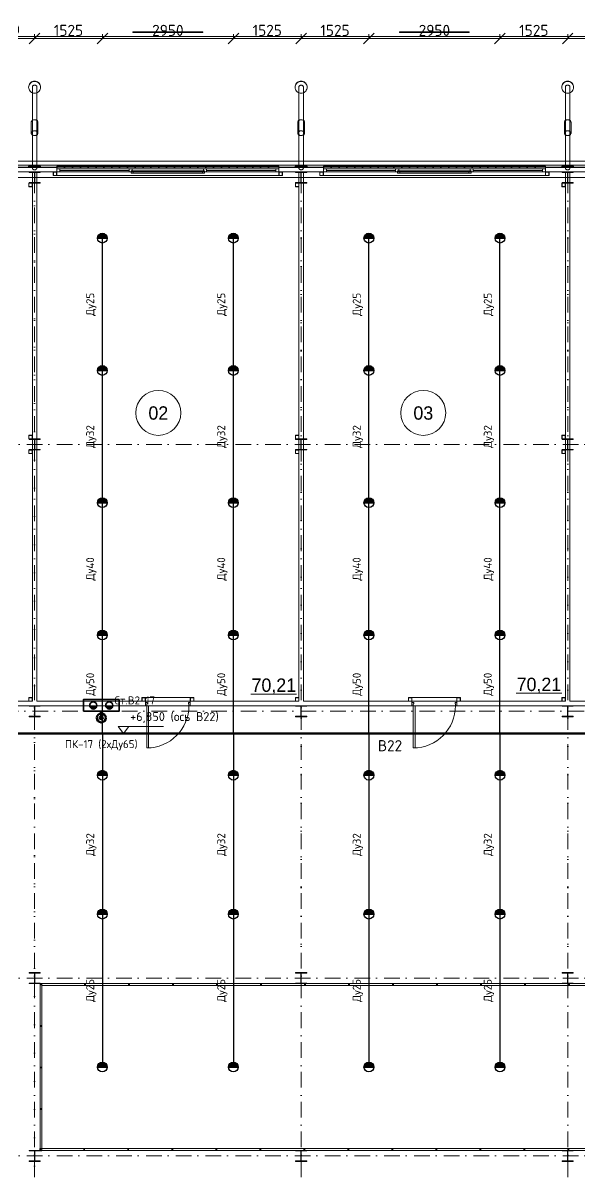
# Model space of a CAD drawing. Header units: millimetres. Extents: x 0 to 2118900, y -20000 to 84100.
# Drawn here: x 817739 to 830277, y 41550 to 67474 of the extents above; entities that cross this region are included whole.
import ezdxf
from ezdxf.enums import TextEntityAlignment as Align

# ---------------------------------------------------------------- set-up
doc = ezdxf.new("R2010")
doc.units = ezdxf.units.MM
for name, pattern in [('Dot & Dashed', [670.277762, 352.777767, -176.388884, 0, -141.111112]), ('Крупный пунктир', [634.99999, 0, -634.99999]), ('Пунктирная', [176.388884, 0, -176.388884])]:
    doc.linetypes.add(name, pattern=pattern)
for name, color, linetype, lineweight in [('АР_подоснова', 8, 'Continuous', 13), ('ПТ_В2', 3, 'Continuous', 50), ('ПТ_В22', 6, 'Continuous', 50), ('ПТ_В22_расп', 6, 'Continuous', 30), ('ПТ_оросители', 7, 'Continuous', 25), ('ПТ_ПК', 30, 'Continuous', 35), ('ПТ_размеры', 7, 'Continuous', 13), ('ПТ_текст', 7, 'Continuous', 18)]:
    doc.layers.add(name, color=color, linetype=linetype, lineweight=lineweight)
doc.styles.add('АР_текст_1', font='arial.ttf')
doc.styles.add('ПТ', font='isocpeur.ttf')
doc.dimstyles.new('ПТ100', dxfattribs={"dimscale": 100, "dimtxt": 2.5, "dimasz": 1.2, "dimexe": 1, "dimexo": 0, "dimgap": 0.6, "dimtad": 1, "dimdec": 0, "dimtxsty": 'ПТ', "dimtsz": 1.2, "dimcen": 2.5, "dimclrd": 7, "dimclre": 7, "dimclrt": 7, "dimazin": 3, "dimtfac": 1, "dimtmove": 0, "dimatfit": 3, "dimlwd": 13, "dimlwe": 13, "dimarcsym": 0})

# ---------------------------------------------------------------- blocks, each defined once
blk = doc.blocks.new('Перекрытие_1101', base_point=(98125, 40125))
at = {"color": 0, "linetype": 'Continuous', "lineweight": -2, "flags": 128}
for points in [[(98125, 40125), (51875, 40125), (51875, 29425), (46123, 29425), (46123, 40125), (-125, 40125), (-125, -125), (46125, -125), (46125, 10575), (51875, 10575), (51875, -125), (98125, -125)], [(10125, 21875), (10125, 18125), (39875, 18125), (39875, 21875)]]:
    blk.add_lwpolyline(points, close=True, dxfattribs=at)
blk = doc.blocks.new('Стена_2410', base_point=(22000, 28125))
at = {"color": 0, "linetype": 'Continuous', "lineweight": -2}
for p, q in [((21950, 28125), (21950, 28115)), ((21950, 28115), (22045, 28115))]:
    blk.add_line(p, q, dxfattribs=at)
at = {"color": 0, "linetype": 'Continuous', "lineweight": -2, "flags": 128}
for points in [[(22050, 33875), (21950, 33875)], [(21950, 33875), (21950, 28225)], [(22050, 28225), (22050, 33875)], [(21950, 28125), (22050, 28125)]]:
    blk.add_lwpolyline(points, dxfattribs=at)
blk = doc.blocks.new('Стена_2510', base_point=(16000, 28125))
at = {"color": 0, "linetype": 'Continuous', "lineweight": -2}
for p, q in [((15950, 28125), (15950, 28115)), ((15950, 28115), (16045, 28115))]:
    blk.add_line(p, q, dxfattribs=at)
at = {"color": 0, "linetype": 'Continuous', "lineweight": -2, "flags": 128}
for points in [[(16050, 33875), (15950, 33875)], [(15950, 33875), (15950, 28225)], [(16050, 28225), (16050, 33875)], [(15950, 28125), (16050, 28125)]]:
    blk.add_lwpolyline(points, dxfattribs=at)
blk = doc.blocks.new('Стена_2610', base_point=(10000, 28125))
at = {"color": 0, "linetype": 'Continuous', "lineweight": -2}
for p, q in [((9950, 28125), (9950, 28115)), ((9950, 28115), (10045, 28115))]:
    blk.add_line(p, q, dxfattribs=at)
at = {"color": 0, "linetype": 'Continuous', "lineweight": -2, "flags": 128}
for points in [[(10050, 33875), (9950, 33875)], [(9950, 33875), (9950, 28225)], [(10050, 28225), (10050, 33875)], [(9950, 28125), (10050, 28125)]]:
    blk.add_lwpolyline(points, dxfattribs=at)
blk = doc.blocks.new('Стена_490', base_point=(22000, 34125))
at = {"color": 0, "linetype": 'Continuous', "lineweight": -2, "flags": 128}
for points in [[(22050, 39875), (21950, 39875)], [(21950, 39875), (21950, 34125)], [(22050, 34125), (22050, 39875)], [(21950, 34125), (22050, 34125)]]:
    blk.add_lwpolyline(points, dxfattribs=at)
blk = doc.blocks.new('Стена_530', base_point=(10000, 34125))
at = {"color": 0, "linetype": 'Continuous', "lineweight": -2, "flags": 128}
for points in [[(10050, 39875), (9950, 39875)], [(9950, 39875), (9950, 34125)], [(10050, 34125), (10050, 39875)], [(9950, 34125), (10050, 34125)]]:
    blk.add_lwpolyline(points, dxfattribs=at)
blk = doc.blocks.new('Стена_540', base_point=(16000, 34125))
at = {"color": 0, "linetype": 'Continuous', "lineweight": -2, "flags": 128}
for points in [[(16050, 39875), (15950, 39875)], [(15950, 39875), (15950, 34125)], [(16050, 34125), (16050, 39875)], [(15950, 34125), (16050, 34125)]]:
    blk.add_lwpolyline(points, dxfattribs=at)
blk = doc.blocks.new('Лист Профилированный 27')
at = {"color": 0, "linetype": 'Continuous', "lineweight": -2, "flags": 128}
blk.add_lwpolyline([(0, 200), (0, 0), (90395, 0), (90395, 200), (90395, 2610), (90395, 2809), (0, 2809), (0, 2610)], close=True, dxfattribs=at)
blk = doc.blocks.new('Конструктор Кровли 27')
at = {"color": 0, "linetype": 'Continuous', "lineweight": -2, "flags": 128}
for points in [[(0, 46123), (0, 0), (40000, 0), (40000, 46125), (29425, 46125), (29425, 51875), (40000, 51875), (40000, 98000), (0, 98000), (0, 51875), (10575, 51875), (10575, 46123)], [(18125, 39875), (21875, 39875), (21875, 10125), (18125, 10125)]]:
    blk.add_lwpolyline(points, close=True, dxfattribs=at)
blk = doc.blocks.new('Колонна SHS ГК 271')
at = {"color": 0, "linetype": 'Continuous', "lineweight": -2}
for p, q in [((40, 40), (-40, 40)), ((-40, 40), (-40, -40)), ((-36.4, -36.4), (-36.4, 36.4)), ((-36.4, 36.4), (36.4, 36.4)), ((36.4, 36.4), (36.4, -36.4)), ((40, -40), (40, 40)), ((-40, -40), (40, -40)), ((36.4, -36.4), (-36.4, -36.4))]:
    blk.add_line(p, q, dxfattribs=at)
blk = doc.blocks.new('Труба Квадратного Сечения ГК SHS 270')
at = {"color": 0, "linetype": 'Continuous', "lineweight": -2}
for p, q in [((505, 40), (0, 40)), ((0, 40), (0, 0)), ((0, 0), (0, -40)), ((1010, 40), (505, 40)), ((1010, 0), (1010, 40)), ((1010, -40), (1010, 0)), ((0, -40), (505, -40)), ((505, -40), (1010, -40))]:
    blk.add_line(p, q, dxfattribs=at)
blk = doc.blocks.new('Труба Квадратного Сечения ГК SHS 27_30')
at = {"color": 0, "linetype": 'Continuous', "lineweight": -2}
for p, q in [((2500, 40), (0, 40)), ((0, 40), (0, 0)), ((0, 0), (0, -40)), ((5000, 40), (2500, 40)), ((5000, 0), (5000, 40)), ((5000, -40), (5000, 0)), ((0, -40), (2500, -40)), ((2500, -40), (5000, -40))]:
    blk.add_line(p, q, dxfattribs=at)
blk = doc.blocks.new('Стена_550', base_point=(3803, 40236))
at = {"color": 0, "linetype": 'Continuous', "lineweight": -2}
blk.add_line((3803, 40237), (94198, 40237), dxfattribs=at)
at = {"color": 0, "linetype": 'Continuous', "lineweight": -2, "flags": 128}
for points in [[(94198, 40276), (3803, 40276)], [(3803, 40236), (94198, 40236)]]:
    blk.add_lwpolyline(points, dxfattribs=at)
blk = doc.blocks.new('Кладовая_02_2', base_point=(12806, 34919))
at = {"color": 0, "linetype": 'Continuous', "lineweight": -2}
blk.add_line((14870, 28387), (15899, 28387), dxfattribs=at)
for start, end in [(0, 180), (180, 0)]:
    blk.add_arc((12785, 34708), 506, start, end, dxfattribs=at)
at = {"color": 0, "lineweight": -2, "style": 'АР_текст_1'}
for tag, p in [('ROOM_NUMBER', (12785, 34706)), ('ROOM_AREA', (15385, 28586))]:
    blk.add_attdef(tag, text='', height=300, dxfattribs=at).set_placement(p, align=Align.MIDDLE_CENTER)
blk = doc.blocks.new('Кладовая_03_3', base_point=(18903, 34807))
at = {"color": 0, "linetype": 'Continuous', "lineweight": -2}
blk.add_line((20838, 28404), (21867, 28404), dxfattribs=at)
for start, end in [(0, 180), (180, 0)]:
    blk.add_arc((18750, 34708), 506, start, end, dxfattribs=at)
at = {"color": 0, "lineweight": -2, "style": 'АР_текст_1'}
for tag, p in [('ROOM_NUMBER', (18750, 34706)), ('ROOM_AREA', (21353, 28604))]:
    blk.add_attdef(tag, text='', height=300, dxfattribs=at).set_placement(p, align=Align.MIDDLE_CENTER)
blk = doc.blocks.new('Однопольная Дверь 270')
at = {"color": 0, "linetype": 'Continuous', "lineweight": -2}
for p, q in [((435, 0), (435, 950)), ((435, 950), (475, 950)), ((475, 950), (475, 0)), ((-475, 0), (-505, 0)), ((-505, 0), (-505, -70)), ((-505, 0), (-505, -70)), ((-505, 0), (-505, -70)), ((-475, -40), (-475, 0)), ((475, 0), (435, 0)), ((505, 0), (475, 0)), ((475, 0), (475, -40)), ((505, -70), (505, 0)), ((505, 0), (505, -70)), ((505, 0), (505, -70)), ((-505, -70), (-465, -70)), ((-505, -70), (-505, -100)), ((-465, -40), (-475, -40)), ((-465, -70), (-465, -40)), ((475, -40), (465, -40)), ((465, -40), (465, -70)), ((465, -70), (505, -70)), ((505, -70), (505, -100))]:
    blk.add_line(p, q, dxfattribs=at)
blk.add_arc((475, 0), 950, 90, 180, dxfattribs=at)
blk = doc.blocks.new('Стена_901', base_point=(46125, 28225))
at = {"color": 0, "linetype": 'Continuous', "lineweight": -2}
for p, q in [((12495, 28195), (12495, 28225)), ((12495, 28125), (12495, 28195)), ((13505, 28195), (13505, 28225)), ((13505, 28125), (13505, 28195)), ((18495, 28195), (18495, 28225)), ((18495, 28125), (18495, 28195)), ((19505, 28195), (19505, 28225)), ((19505, 28125), (19505, 28195))]:
    blk.add_line(p, q, dxfattribs=at)
at = {"color": 0, "linetype": 'Continuous', "lineweight": -2, "flags": 128}
for points in [[(9950, 28225), (7505, 28225)], [(7505, 28125), (9950, 28125)], [(12495, 28225), (10050, 28225)], [(10050, 28125), (12495, 28125)], [(15950, 28225), (13505, 28225)], [(13505, 28125), (15950, 28125)], [(18495, 28225), (16050, 28225)], [(16050, 28125), (18495, 28125)], [(21950, 28225), (19505, 28225)], [(19505, 28125), (21950, 28125)], [(24495, 28225), (22050, 28225)], [(22050, 28125), (24495, 28125)]]:
    blk.add_lwpolyline(points, dxfattribs=at)
at = {"color": 0, "linetype": 'Continuous', "lineweight": -2, "zscale": 1000, "rotation": 180}
for p in [(13000, 28125), (19000, 28125)]:
    blk.add_blockref('Однопольная Дверь 270', p, dxfattribs=at)
blk = doc.blocks.new('Ограждение_20')
at = {"color": 0, "linetype": 'Continuous', "lineweight": -2}
for p, q in [((10125, 21875), (10125, 18125)), ((10125, 21875), (10125, 18125)), ((39875, 21875), (10125, 21875)), ((39875, 21875), (10125, 21875)), ((10125, 21875), (10125, 18125)), ((39875, 21875), (10125, 21875)), ((10125, 21875), (10125, 18125)), ((10125, 21875), (10125, 18125)), ((39875, 21875), (10125, 21875)), ((39875, 21875), (10125, 21875)), ((10165, 18125), (10165, 21835)), ((10165, 18125), (10165, 21835)), ((10165, 21835), (39835, 21835)), ((10165, 21835), (39835, 21835)), ((10165, 18125), (10165, 21835)), ((10165, 21835), (39835, 21835)), ((10165, 18125), (10165, 21835)), ((10165, 18125), (10165, 21835)), ((10165, 21835), (39835, 21835)), ((10165, 21835), (39835, 21835)), ((39835, 21835), (39835, 18165)), ((39835, 21835), (39835, 18165)), ((39835, 21835), (39835, 18165)), ((39835, 21835), (39835, 18165)), ((39835, 21835), (39835, 18165)), ((39875, 18125), (39875, 21875)), ((39875, 18125), (39875, 21875)), ((39875, 18125), (39875, 21875)), ((39875, 18125), (39875, 21875)), ((39875, 18125), (39875, 21875)), ((39835, 18165), (10125, 18165)), ((10125, 18165), (10125, 18125)), ((39835, 18165), (10125, 18165)), ((10125, 18165), (10125, 18125)), ((39835, 18165), (10125, 18165)), ((10125, 18165), (10125, 18125)), ((39835, 18165), (10125, 18165)), ((10125, 18165), (10125, 18125)), ((39835, 18165), (10125, 18165)), ((10125, 18165), (10125, 18125)), ((10125, 18125), (10165, 18125)), ((10125, 18125), (10165, 18125)), ((10125, 18125), (39875, 18125)), ((10125, 18125), (39875, 18125)), ((10125, 18125), (10165, 18125)), ((10125, 18125), (39875, 18125)), ((10125, 18125), (10165, 18125)), ((10125, 18125), (10165, 18125)), ((10125, 18125), (39875, 18125)), ((10125, 18125), (39875, 18125))]:
    blk.add_line(p, q, dxfattribs=at)
at = {"color": 0, "linetype": 'Continuous', "lineweight": -2, "flags": 128}
for points in [[(10165, 21855), (10165, 21857), (10164, 21858), (10162, 21860), (10160, 21861), (10158, 21863), (10155, 21864), (10152, 21864), (10148, 21865), (10145, 21865), (10142, 21865), (10138, 21864), (10135, 21864), (10132, 21863), (10130, 21861), (10128, 21860), (10126, 21858), (10125, 21857), (10125, 21855), (10125, 21853), (10126, 21852), (10128, 21850), (10130, 21849), (10132, 21847), (10135, 21846), (10138, 21846), (10142, 21845), (10145, 21845), (10148, 21845), (10152, 21846), (10155, 21846), (10158, 21847), (10160, 21849), (10162, 21850), (10164, 21852), (10165, 21853)], [(11125, 21875), (11125, 21835), (11145, 21835), (11145, 21875)], [(12116, 21875), (12116, 21835), (12136, 21835), (12136, 21875)], [(13106, 21875), (13106, 21835), (13126, 21835), (13126, 21875)], [(14096, 21875), (14096, 21835), (14116, 21835), (14116, 21875)], [(15087, 21875), (15087, 21835), (15107, 21835), (15107, 21875)], [(16077, 21875), (16077, 21835), (16097, 21835), (16097, 21875)], [(17067, 21875), (17067, 21835), (17087, 21835), (17087, 21875)], [(18058, 21875), (18058, 21835), (18078, 21835), (18078, 21875)], [(19048, 21875), (19048, 21835), (19068, 21835), (19068, 21875)], [(20038, 21875), (20038, 21835), (20058, 21835), (20058, 21875)], [(21029, 21875), (21029, 21835), (21049, 21835), (21049, 21875)], [(22019, 21875), (22019, 21835), (22039, 21835), (22039, 21875)], [(23009, 21875), (23009, 21835), (23029, 21835), (23029, 21875)], [(24000, 21875), (24000, 21835), (24020, 21835), (24020, 21875)], [(24990, 21875), (24990, 21835), (25010, 21835), (25010, 21875)], [(25980, 21875), (25980, 21835), (26000, 21835), (26000, 21875)], [(26971, 21875), (26971, 21835), (26991, 21835), (26991, 21875)], [(27961, 21875), (27961, 21835), (27981, 21835), (27981, 21875)], [(28951, 21875), (28951, 21835), (28971, 21835), (28971, 21875)], [(29942, 21875), (29942, 21835), (29962, 21835), (29962, 21875)], [(30932, 21875), (30932, 21835), (30952, 21835), (30952, 21875)], [(31922, 21875), (31922, 21835), (31942, 21835), (31942, 21875)], [(32913, 21875), (32913, 21835), (32933, 21835), (32933, 21875)], [(33903, 21875), (33903, 21835), (33923, 21835), (33923, 21875)], [(34893, 21875), (34893, 21835), (34913, 21835), (34913, 21875)], [(35884, 21875), (35884, 21835), (35904, 21835), (35904, 21875)], [(36874, 21875), (36874, 21835), (36894, 21835), (36894, 21875)], [(37864, 21875), (37864, 21835), (37884, 21835), (37884, 21875)], [(38855, 21875), (38855, 21835), (38875, 21835), (38875, 21875)], [(39855, 21835), (39857, 21835), (39858, 21836), (39860, 21838), (39861, 21840), (39863, 21842), (39864, 21845), (39864, 21848), (39865, 21852), (39865, 21855), (39865, 21858), (39864, 21862), (39864, 21865), (39863, 21868), (39861, 21870), (39860, 21872), (39858, 21874), (39857, 21875), (39855, 21875), (39853, 21875), (39852, 21874), (39850, 21872), (39849, 21870), (39847, 21868), (39846, 21865), (39846, 21862), (39845, 21858), (39845, 21855), (39845, 21852), (39846, 21848), (39846, 21845), (39847, 21842), (39849, 21840), (39850, 21838), (39852, 21836), (39853, 21835)], [(10125, 20913), (10165, 20913), (10165, 20933), (10125, 20933)], [(39875, 20938), (39835, 20938), (39835, 20918), (39875, 20918)], [(10125, 19980), (10165, 19980), (10165, 20000), (10125, 20000)], [(39875, 20010), (39835, 20010), (39835, 19990), (39875, 19990)], [(10125, 19048), (10165, 19048), (10165, 19068), (10125, 19068)], [(39875, 19083), (39835, 19083), (39835, 19063), (39875, 19063)], [(10125, 18165), (10123, 18165), (10122, 18164), (10120, 18162), (10119, 18160), (10117, 18158), (10116, 18155), (10116, 18152), (10115, 18149), (10115, 18145), (10115, 18142), (10116, 18138), (10116, 18135), (10117, 18132), (10119, 18130), (10120, 18128), (10122, 18126), (10123, 18125), (10125, 18125), (10127, 18125), (10128, 18126), (10130, 18128), (10131, 18130), (10133, 18132), (10134, 18135), (10134, 18138), (10135, 18142), (10135, 18145), (10135, 18149), (10134, 18152), (10134, 18155), (10133, 18158), (10131, 18160), (10130, 18162), (10128, 18164), (10127, 18165)], [(11126, 18125), (11126, 18165), (11106, 18165), (11106, 18125)], [(12117, 18125), (12117, 18165), (12097, 18165), (12097, 18125)], [(13108, 18125), (13108, 18165), (13088, 18165), (13088, 18125)], [(14099, 18125), (14099, 18165), (14079, 18165), (14079, 18125)], [(15090, 18125), (15090, 18165), (15070, 18165), (15070, 18125)], [(16081, 18125), (16081, 18165), (16061, 18165), (16061, 18125)], [(17072, 18125), (17072, 18165), (17052, 18165), (17052, 18125)], [(18063, 18125), (18063, 18165), (18043, 18165), (18043, 18125)], [(19054, 18125), (19054, 18165), (19034, 18165), (19034, 18125)], [(20045, 18125), (20045, 18165), (20025, 18165), (20025, 18125)], [(21036, 18125), (21036, 18165), (21016, 18165), (21016, 18125)], [(22027, 18125), (22027, 18165), (22007, 18165), (22007, 18125)], [(23018, 18125), (23018, 18165), (22998, 18165), (22998, 18125)], [(24009, 18125), (24009, 18165), (23989, 18165), (23989, 18125)], [(25000, 18125), (25000, 18165), (24980, 18165), (24980, 18125)], [(25991, 18125), (25991, 18165), (25971, 18165), (25971, 18125)], [(26982, 18125), (26982, 18165), (26962, 18165), (26962, 18125)], [(27973, 18125), (27973, 18165), (27953, 18165), (27953, 18125)], [(28964, 18125), (28964, 18165), (28944, 18165), (28944, 18125)], [(29955, 18125), (29955, 18165), (29935, 18165), (29935, 18125)], [(30946, 18125), (30946, 18165), (30926, 18165), (30926, 18125)], [(31937, 18125), (31937, 18165), (31917, 18165), (31917, 18125)], [(32928, 18125), (32928, 18165), (32908, 18165), (32908, 18125)], [(33919, 18125), (33919, 18165), (33899, 18165), (33899, 18125)], [(34910, 18125), (34910, 18165), (34890, 18165), (34890, 18125)], [(35901, 18125), (35901, 18165), (35881, 18165), (35881, 18125)], [(36892, 18125), (36892, 18165), (36872, 18165), (36872, 18125)], [(37883, 18125), (37883, 18165), (37863, 18165), (37863, 18125)], [(38874, 18125), (38874, 18165), (38854, 18165), (38854, 18125)], [(39835, 18145), (39835, 18143), (39836, 18142), (39838, 18140), (39840, 18139), (39842, 18137), (39845, 18136), (39848, 18136), (39851, 18135), (39855, 18135), (39858, 18135), (39862, 18136), (39865, 18136), (39868, 18137), (39870, 18139), (39872, 18140), (39874, 18142), (39875, 18143), (39875, 18145), (39875, 18147), (39874, 18148), (39872, 18150), (39870, 18151), (39868, 18153), (39865, 18154), (39862, 18154), (39858, 18155), (39855, 18155), (39851, 18155), (39848, 18154), (39845, 18154), (39842, 18153), (39840, 18151), (39838, 18150), (39836, 18148), (39835, 18147)], [(10165, 18125), (10165, 18127), (10164, 18128), (10162, 18130), (10160, 18131), (10158, 18133), (10155, 18134), (10152, 18134), (10148, 18135), (10145, 18135), (10142, 18135), (10138, 18134), (10135, 18134), (10132, 18133), (10130, 18131), (10128, 18130), (10126, 18128), (10125, 18127), (10125, 18125), (10125, 18123), (10126, 18122), (10128, 18120), (10130, 18119), (10132, 18117), (10135, 18116), (10138, 18116), (10142, 18115), (10145, 18115), (10148, 18115), (10152, 18116), (10155, 18116), (10158, 18117), (10160, 18119), (10162, 18120), (10164, 18122), (10165, 18123)]]:
    blk.add_lwpolyline(points, close=True, dxfattribs=at)
blk = doc.blocks.new('Колонна Универсальная 270')
at = {"color": 0, "linetype": 'Continuous', "lineweight": -2}
for p, q in [((125, 125), (-125, 125)), ((-125, 125), (-125, 113)), ((-125, 113), (-4, 113)), ((-4, 113), (-4, -113)), ((4, -113), (4, 113)), ((4, 113), (125, 113)), ((125, 113), (125, 125)), ((-4, -113), (-125, -113)), ((-125, -113), (-125, -125)), ((-125, -125), (125, -125)), ((125, -113), (4, -113)), ((125, -125), (125, -113))]:
    blk.add_line(p, q, dxfattribs=at)
blk = doc.blocks.new('Двутавp К 26020-83 270')
at = {"color": 0, "linetype": 'Крупный пунктир', "lineweight": -2}
blk.add_line((0, 0), (39875, 0), dxfattribs=at)
blk = doc.blocks.new('Двутавp К 26020-83 27_20')
at = {"color": 0, "linetype": 'Крупный пунктир', "lineweight": -2}
blk.add_line((0, 0), (17750, 0), dxfattribs=at)
blk = doc.blocks.new('3D текст 27_10')
at = {"color": 0, "linetype": 'Continuous', "lineweight": -2}
for q in [(0, 0), (1570.44, -10)]:
    blk.add_line((1570.44, 0), q, dxfattribs=at)
at = {"color": 0, "linetype": 'Continuous', "lineweight": -2, "flags": 128}
blk.add_lwpolyline([(0, 0), (0, -10), (1570.44, -10), (1570.44, 0)], close=True, dxfattribs=at)
at = {"color": 0, "linetype": 'Continuous', "lineweight": -2}
blk.add_point((1570.44, 0), dxfattribs=at)
blk = doc.blocks.new('Цилиндр 27')
at = {"color": 0, "linetype": 'Continuous', "lineweight": -2}
for p, q in [((-33, 17), (-35, 9)), ((-35, 9), (-35, 0)), ((-35, 0), (-35, -9)), ((-31, 25), (-33, 17)), ((-27, 32), (-31, 25)), ((-23, 38), (-27, 32)), ((-18, 43), (-23, 38)), ((-12, 47), (-18, 43)), ((-6, 49), (-12, 47)), ((0, 50), (-6, 49)), ((0, 50), (1831, 50)), ((1798, 17), (1796, 9)), ((1796, 9), (1796, 0)), ((1796, 0), (1796, -9)), ((1801, 25), (1798, 17)), ((1804, 32), (1801, 25)), ((1809, 38), (1804, 32)), ((1814, 43), (1809, 38)), ((1819, 47), (1814, 43)), ((1825, 49), (1819, 47)), ((1831, 50), (1825, 49)), ((1837, 49), (1831, 50)), ((1843, 47), (1837, 49)), ((1849, 43), (1843, 47)), ((1854, 38), (1849, 43)), ((1858, 32), (1854, 38)), ((1862, 25), (1858, 32)), ((1865, 17), (1862, 25)), ((1866, 9), (1865, 17)), ((1867, 0), (1866, 9)), ((1866, -9), (1867, 0)), ((-35, -9), (-33, -17)), ((-33, -17), (-31, -25)), ((-31, -25), (-27, -32)), ((-27, -32), (-23, -38)), ((-23, -38), (-18, -43)), ((-18, -43), (-12, -47)), ((-12, -47), (-6, -49)), ((-6, -49), (0, -50)), ((0, -50), (1831, -50)), ((1796, -9), (1798, -17)), ((1798, -17), (1801, -25)), ((1801, -25), (1804, -32)), ((1804, -32), (1809, -38)), ((1809, -38), (1814, -43)), ((1814, -43), (1819, -47)), ((1819, -47), (1825, -49)), ((1825, -49), (1831, -50)), ((1831, -50), (1837, -49)), ((1837, -49), (1843, -47)), ((1843, -47), (1849, -43)), ((1849, -43), (1854, -38)), ((1854, -38), (1858, -32)), ((1858, -32), (1862, -25)), ((1862, -25), (1865, -17)), ((1865, -17), (1866, -9))]:
    blk.add_line(p, q, dxfattribs=at)
blk = doc.blocks.new('Цилиндр 27_2')
at = {"color": 0, "linetype": 'Continuous', "lineweight": -2}
for p, q in [((-132, 23), (-134, 0)), ((-126, 46), (-132, 23)), ((-128, 23), (-130, 0)), ((-122, 46), (-128, 23)), ((-116, 67), (-126, 46)), ((-112, 67), (-122, 46)), ((-102, 86), (-116, 67)), ((-99, 86), (-112, 67)), ((-86, 102), (-102, 86)), ((-82, 102), (-99, 86)), ((-67, 116), (-86, 102)), ((-63, 116), (-82, 102)), ((-46, 126), (-67, 116)), ((-42, 126), (-63, 116)), ((-23, 132), (-46, 126)), ((-20, 132), (-42, 126)), ((0, 134), (-23, 132)), ((3, 134), (-20, 132)), ((0, 134), (3, 134)), ((27, 132), (3, 134)), ((49, 126), (27, 132)), ((70, 116), (49, 126)), ((89, 102), (70, 116)), ((106, 86), (89, 102)), ((119, 67), (106, 86)), ((129, 46), (119, 67)), ((135, 23), (129, 46)), ((137, 0), (135, 23)), ((135, -23), (137, 0)), ((-134, 0), (-132, -23)), ((-132, -23), (-126, -46)), ((-130, 0), (-128, -23)), ((-128, -23), (-122, -46)), ((-126, -46), (-116, -67)), ((-122, -46), (-112, -67)), ((-116, -67), (-102, -86)), ((-112, -67), (-99, -86)), ((-102, -86), (-86, -102)), ((-99, -86), (-82, -102)), ((-86, -102), (-67, -116)), ((-82, -102), (-63, -116)), ((-67, -116), (-46, -126)), ((-63, -116), (-42, -126)), ((-46, -126), (-23, -132)), ((-42, -126), (-20, -132)), ((-23, -132), (0, -134)), ((-20, -132), (3, -134)), ((0, -134), (3, -134)), ((3, -134), (27, -132)), ((27, -132), (49, -126)), ((49, -126), (70, -116)), ((70, -116), (89, -102)), ((89, -102), (106, -86)), ((106, -86), (119, -67)), ((119, -67), (129, -46)), ((129, -46), (135, -23))]:
    blk.add_line(p, q, dxfattribs=at)
blk = doc.blocks.new('Цилиндр 27_3')
at = {"color": 0, "linetype": 'Continuous', "lineweight": -2}
for p, q in [((0, 134), (0, 132)), ((0, 134), (30, 134)), ((0, 132), (0, 126)), ((0, 126), (0, 116)), ((0, 116), (0, 102)), ((0, 102), (0, 86)), ((0, 86), (0, 67)), ((0, 67), (0, 46)), ((0, 46), (0, 23)), ((0, 23), (0, 0)), ((0, 0), (0, -23)), ((30, 134), (30, 132)), ((30, 132), (30, 126)), ((30, 126), (30, 116)), ((30, 116), (30, 102)), ((30, 102), (30, 86)), ((30, 86), (30, 67)), ((30, 67), (30, 46)), ((30, 46), (30, 23)), ((30, 23), (30, 0)), ((30, 0), (30, -23)), ((0, -23), (0, -46)), ((0, -46), (0, -67)), ((0, -67), (0, -86)), ((0, -86), (0, -102)), ((0, -102), (0, -116)), ((0, -116), (0, -126)), ((0, -126), (0, -132)), ((0, -132), (0, -134)), ((0, -134), (30, -134)), ((30, -23), (30, -46)), ((30, -46), (30, -67)), ((30, -67), (30, -86)), ((30, -86), (30, -102)), ((30, -102), (30, -116)), ((30, -116), (30, -126)), ((30, -126), (30, -132)), ((30, -132), (30, -134))]:
    blk.add_line(p, q, dxfattribs=at)
blk = doc.blocks.new('Цилиндр 27_4')
at = {"color": 0, "linetype": 'Continuous', "lineweight": -2}
for p, q in [((-52, 13), (-53, 0)), ((-53, 0), (-52, -13)), ((-50, 26), (-52, 13)), ((-46, 37), (-50, 26)), ((-41, 48), (-46, 37)), ((-34, 57), (-41, 48)), ((-27, 65), (-34, 57)), ((-18, 70), (-27, 65)), ((-9, 74), (-18, 70)), ((0, 75), (-9, 74)), ((0, 75), (248, 75)), ((196, 13), (195, 0)), ((195, 0), (196, -13)), ((198, 26), (196, 13)), ((202, 37), (198, 26)), ((208, 48), (202, 37)), ((214, 57), (208, 48)), ((222, 65), (214, 57)), ((230, 70), (222, 65)), ((239, 74), (230, 70)), ((248, 75), (239, 74)), ((257, 74), (248, 75)), ((266, 70), (257, 74)), ((275, 65), (266, 70)), ((282, 57), (275, 65)), ((289, 48), (282, 57)), ((294, 37), (289, 48)), ((298, 26), (294, 37)), ((300, 13), (298, 26)), ((301, 0), (300, 13)), ((300, -13), (301, 0)), ((-52, -13), (-50, -26)), ((-50, -26), (-46, -37)), ((-46, -37), (-41, -48)), ((-41, -48), (-34, -57)), ((-34, -57), (-27, -65)), ((-27, -65), (-18, -70)), ((-18, -70), (-9, -74)), ((-9, -74), (0, -75)), ((0, -75), (248, -75)), ((196, -13), (198, -26)), ((198, -26), (202, -37)), ((202, -37), (208, -48)), ((208, -48), (214, -57)), ((214, -57), (222, -65)), ((222, -65), (230, -70)), ((230, -70), (239, -74)), ((239, -74), (248, -75)), ((248, -75), (257, -74)), ((257, -74), (266, -70)), ((266, -70), (275, -65)), ((275, -65), (282, -57)), ((282, -57), (289, -48)), ((289, -48), (294, -37)), ((294, -37), (298, -26)), ((298, -26), (300, -13))]:
    blk.add_line(p, q, dxfattribs=at)
blk = doc.blocks.new('Горизонтальное Многостворчатое Окно 27')
at = {"color": 0, "linetype": 'Continuous', "lineweight": -2}
for p, q in [((-2500, 0), (2500, 0)), ((-2500, 0), (-2430, 0)), ((-2500, -70), (-2500, 0)), ((-2500, -70), (-2500, 0)), ((-2430, 0), (-2430, -70)), ((-2430, 0), (-873, 0)), ((-873, -70), (-873, 0)), ((-873, 0), (-838, 0)), ((-838, 0), (-828, 0)), ((-828, 25), (-778, 25)), ((-828, -25), (-828, 25)), ((-828, 0), (-828, -25)), ((-778, 25), (778, 25)), ((-778, 25), (-778, -25)), ((-778, 25), (778, 25)), ((-778, 0), (778, 0)), ((778, -25), (778, 25)), ((778, 25), (828, 25)), ((828, 25), (828, -25)), ((828, -25), (828, 0)), ((828, 0), (838, 0)), ((838, 0), (873, 0)), ((873, 0), (873, -70)), ((873, 0), (2430, 0)), ((2430, -70), (2430, 0)), ((2430, 0), (2500, 0)), ((2500, -70), (2500, 0)), ((2500, -70), (2500, 0)), ((-2430, -70), (-2500, -70)), ((-2500, -100), (-2500, -70)), ((-2500, -100), (-2500, -130)), ((-2500, -130), (2500, -130)), ((-2430, -35), (-873, -35)), ((-873, -70), (-2430, -70)), ((-838, -70), (-873, -70)), ((-803, -70), (-838, -70)), ((-828, -25), (-803, -25)), ((-778, -25), (-828, -25)), ((-803, -25), (-803, -70)), ((803, -70), (-803, -70)), ((778, -25), (-778, -25)), ((828, -25), (778, -25)), ((803, -70), (803, -25)), ((803, -25), (828, -25)), ((838, -70), (803, -70)), ((873, -70), (838, -70)), ((873, -35), (2430, -35)), ((2430, -70), (873, -70)), ((2500, -70), (2430, -70)), ((2500, -100), (2500, -70)), ((2500, -130), (2500, -100))]:
    blk.add_line(p, q, dxfattribs=at)
at = {"color": 0, "linetype": 'Пунктирная', "lineweight": -2}
blk.add_line((-2500, -100), (2500, -100), dxfattribs=at)
blk = doc.blocks.new('Стена_1020', base_point=(-125, 40125))
at = {"color": 0, "linetype": 'Continuous', "lineweight": -2}
for p, q in [((10500, 40225), (10500, 40195)), ((10500, 40195), (10500, 40125)), ((15500, 40225), (15500, 40195)), ((15500, 40195), (15500, 40125)), ((16500, 40225), (16500, 40195)), ((16500, 40195), (16500, 40125)), ((21500, 40225), (21500, 40195)), ((21500, 40195), (21500, 40125))]:
    blk.add_line(p, q, dxfattribs=at)
at = {"color": 0, "linetype": 'Continuous', "lineweight": -2, "flags": 128}
for points in [[(10500, 40225), (9500, 40225)], [(16500, 40225), (15500, 40225)], [(22500, 40225), (21500, 40225)], [(9500, 40125), (10500, 40125)], [(15500, 40125), (16500, 40125)], [(21500, 40125), (22500, 40125)]]:
    blk.add_lwpolyline(points, dxfattribs=at)
at = {"color": 0, "linetype": 'Continuous', "lineweight": -2, "xscale": -1, "zscale": 1000, "rotation": 180}
for p in [(13000, 40125), (19000, 40125)]:
    blk.add_blockref('Горизонтальное Многостворчатое Окно 27', p, dxfattribs=at)
blk = doc.blocks.new('Крыша_1', base_point=(0, 0))
at = {"color": 0, "linetype": 'Continuous', "lineweight": -2, "flags": 128}
for points in [[(0, 40000), (46123, 40000)], [(10125, 21875), (10125, 18125)], [(39875, 21875), (10125, 21875)], [(10125, 18125), (39875, 18125)]]:
    blk.add_lwpolyline(points, dxfattribs=at)
blk = doc.blocks.new('Стандартный Маркер Сетки_41')
at = {"color": 0, "linetype": 'Dot & Dashed', "lineweight": -2}
for q in [(55187, 0), (0, 0)]:
    blk.add_line((0, 0), q, dxfattribs=at)
at = {"color": 0, "lineweight": -2, "style": 'АР_текст_1'}
blk.add_attdef('AC_MarkerText_1', text='', height=300, rotation=90, dxfattribs=at).set_placement((55368, -69), align=Align.TOP_CENTER)
blk = doc.blocks.new('AR_F2')
at = {"layer": 'АР_подоснова', "linetype": 'Dot & Dashed'}
for p, q in [((98125, 40000), (-4800, 40000)), ((98000, 34000), (-4800, 34000)), ((98125, 28000), (-4800, 28000)), ((98000, 22000), (-4800, 22000)), ((98000, 18000), (-4800, 18000))]:
    blk.add_line(p, q, dxfattribs=at)
at = {"layer": 'АР_подоснова', "linetype": 'Continuous', "flags": 128}
for points in [[(-125, 40125), (-125, 28225), (9950, 28225), (9950, 40125)], [(15950, 28225), (15950, 40125), (10050, 40125), (10050, 28225)], [(16050, 40125), (16050, 28225), (21950, 28225), (21950, 40125)], [(27949, 40125), (22050, 40125), (22050, 28225), (27949, 28225)], [(4225, 28125), (4225, 11875), (46125, 11875), (46125, 28125)], [(39875, 21875), (39875, 18125), (10125, 18125), (10125, 21875)]]:
    blk.add_lwpolyline(points, close=True, dxfattribs=at)
at = {"layer": 'АР_подоснова', "linetype": 'Continuous', "zscale": 1000}
for name, p, rotation in [('Лист Профилированный 27', (94198, 43175), 180), ('Конструктор Кровли 27', (0, 40000), 270), ('Стандартный Маркер Сетки_41', (10000, 40000), 270), ('Труба Квадратного Сечения ГК SHS 27_30', (15500, 40085), 180), ('Труба Квадратного Сечения ГК SHS 27_30', (15500, 40085), 180), ('Стандартный Маркер Сетки_41', (16000, 40000), 270), ('Труба Квадратного Сечения ГК SHS 27_30', (21500, 40085), 180), ('Труба Квадратного Сечения ГК SHS 27_30', (21500, 40085), 180), ('Стандартный Маркер Сетки_41', (22000, 40000), 270), ('Колонна SHS ГК 271', (9910, 39835), 180), ('Колонна SHS ГК 271', (15910, 39835), 180), ('Двутавp К 26020-83 27_20', (16000, 22125), 90), ('Колонна SHS ГК 271', (21910, 39835), 180), ('Двутавp К 26020-83 27_20', (22000, 22125), 90), ('Колонна Универсальная 270', (10000, 18000), 180), ('Колонна Универсальная 270', (16000, 18000), 180), ('Колонна Универсальная 270', (22000, 18000), 180)]:
    blk.add_blockref(name, p, dxfattribs=dict(at, rotation=rotation))
at = {"layer": 'АР_подоснова', "linetype": 'Continuous', "xscale": -1, "zscale": 1000}
for name, p in [('3D текст 27_10', (13785, 43275)), ('3D текст 27_10', (19785, 43275)), ('Колонна Универсальная 270', (10000, 40000)), ('Колонна Универсальная 270', (22000, 40000)), ('Колонна SHS ГК 271', (9910, 34165)), ('Колонна Универсальная 270', (10000, 34000)), ('Колонна SHS ГК 271', (15910, 34165)), ('Колонна Универсальная 270', (16000, 34000)), ('Колонна SHS ГК 271', (21910, 34165)), ('Колонна Универсальная 270', (22000, 34000)), ('Колонна SHS ГК 271', (9910, 33835)), ('Колонна SHS ГК 271', (15910, 33835)), ('Колонна SHS ГК 271', (21910, 33835)), ('Колонна SHS ГК 271', (9910, 28265)), ('Колонна SHS ГК 271', (15910, 28265)), ('Колонна SHS ГК 271', (21910, 28265)), ('Колонна Универсальная 270', (10000, 28000)), ('Колонна Универсальная 270', (16000, 28000)), ('Колонна Универсальная 270', (22000, 28000)), ('Колонна Универсальная 270', (10000, 22000)), ('Колонна Универсальная 270', (16000, 22000)), ('Колонна Универсальная 270', (22000, 22000))]:
    blk.add_blockref(name, p, dxfattribs=at)
for name, p, rotation in [('Цилиндр 27_2', (10000, 42033), 90), ('Цилиндр 27', (10000, 42042), 90), ('Цилиндр 27_2', (16000, 42033), 90), ('Цилиндр 27', (16000, 42042), 90), ('Цилиндр 27_2', (22000, 42033), 90), ('Цилиндр 27', (22000, 42042), 90), ('Цилиндр 27_4', (10000, 41246), 90), ('Цилиндр 27_4', (16000, 41246), 90), ('Цилиндр 27_4', (22000, 41246), 90), ('Цилиндр 27_3', (10000, 40255), 90), ('Цилиндр 27_3', (16000, 40255), 90), ('Цилиндр 27_3', (22000, 40255), 90), ('Двутавp К 26020-83 270', (10000, 40000), 90), ('Колонна SHS ГК 271', (10460, 40085), 180), ('Колонна SHS ГК 271', (15540, 40085), 180), ('Колонна SHS ГК 271', (16460, 40085), 180), ('Колонна SHS ГК 271', (21540, 40085), 180), ('Колонна SHS ГК 271', (12455, 28265), 180), ('Труба Квадратного Сечения ГК SHS 270', (12495, 28265), 180), ('Колонна SHS ГК 271', (13545, 28265), 180), ('Колонна SHS ГК 271', (18455, 28265), 180), ('Труба Квадратного Сечения ГК SHS 270', (18495, 28265), 180), ('Колонна SHS ГК 271', (19545, 28265), 180), ('Двутавp К 26020-83 27_20', (16000, 17875), 90), ('Двутавp К 26020-83 27_20', (22000, 17875), 90)]:
    blk.add_blockref(name, p, dxfattribs=dict(at, rotation=rotation))
at = {"layer": 'АР_подоснова'}
for name, p in [('Стена_1020', (-125, 40125)), ('Стена_550', (3803, 40236)), ('Стена_530', (10000, 34125)), ('Стена_540', (16000, 34125)), ('Стена_490', (22000, 34125)), ('Стена_2610', (10000, 28125)), ('Стена_2510', (16000, 28125)), ('Стена_2410', (22000, 28125)), ('Стена_901', (46125, 28225))]:
    blk.add_blockref(name, p, dxfattribs=at)
at = {"layer": 'АР_подоснова', "linetype": 'Continuous'}
for name, p in [('Перекрытие_1101', (98125, 40125)), ('Крыша_1', (0, 0)), ('Ограждение_20', (0, 0))]:
    blk.add_blockref(name, p, dxfattribs=at)
at = {"layer": 'АР_подоснова', "linetype": 'Continuous', "zscale": 1000}
blk.add_blockref('Колонна Универсальная 270', (16000, 40000), dxfattribs=at)
at = {"layer": 'АР_подоснова', "linetype": 'Continuous'}
ref = blk.add_blockref('Кладовая_02_2', (12806, 34919), dxfattribs=at)
ref.add_attrib('ROOM_NUMBER', '02', dxfattribs={"layer": '0', "color": 0, "lineweight": 9, "height": 300}).set_placement((12785, 34706), align=Align.MIDDLE_CENTER)
ref.add_attrib('ROOM_AREA', '70,21', dxfattribs={"layer": '0', "color": 0, "lineweight": 9, "height": 300}).set_placement((15385, 28586), align=Align.MIDDLE_CENTER)
ref = blk.add_blockref('Кладовая_03_3', (18903, 34807), dxfattribs=at)
ref.add_attrib('ROOM_NUMBER', '03', dxfattribs={"layer": '0', "color": 0, "lineweight": 9, "height": 300}).set_placement((18750, 34706), align=Align.MIDDLE_CENTER)
ref.add_attrib('ROOM_AREA', '70,21', dxfattribs={"layer": '0', "color": 0, "lineweight": 9, "height": 300}).set_placement((21353, 28604), align=Align.MIDDLE_CENTER)
blk = doc.blocks.new('SPR_UP')
for p, q in [((-1.1, 0), (1.1, 0)), ((-1.08, 0.18), (1.08, 0.18)), ((-1.04, 0.37), (1.04, 0.37)), ((-0.95, 0.55), (0.95, 0.55)), ((-0.82, 0.73), (0.82, 0.73)), ((-0.61, 0.92), (0.61, 0.92))]:
    blk.add_line(p, q)
blk.add_circle((0, 0), 1.1)
blk = doc.blocks.new('RISER')
for radius in [1, 0.35]:
    blk.add_circle((0, 0), radius)
blk = doc.blocks.new('PK2')
h = blk.add_hatch(color=7)
h.dxf.hatch_style = 1
h.paths.add_polyline_path([(-2.6, 1.3, 1), (-1, 1.3)])
h = blk.add_hatch(color=7)
h.dxf.hatch_style = 1
h.paths.add_polyline_path([(1, 1.3, 1), (2.6, 1.3)])
blk.add_lwpolyline([(-4, 0), (4, 0), (4, 2.6), (-4, 2.6)], close=True)
for centre in [(-1.8, 1.3), (1.8, 1.3)]:
    blk.add_circle(centre, 0.8)
blk = doc.blocks.new('ELEV')
blk.add_line((0, 1.6), (9, 1.6))
blk.add_lwpolyline([(0, 0), (-1.2, 1.6), (1.2, 1.6)], close=True)

msp = doc.modelspace()

# ---------------------------------------------------------------- linework, layer by layer
at = {"layer": 'ПТ_В2'}
msp.add_line((819500, 51850), (819500, 52000), dxfattribs=at)
at = {"layer": 'ПТ_В22'}
for p, q in [((816691, 51500), (819525, 51500)), ((819525, 51500), (822475, 51500)), ((822475, 51500), (825525, 51500)), ((825525, 51500), (828475, 51500)), ((828475, 51500), (831525, 51500))]:
    msp.add_line(p, q, dxfattribs=at)
at = {"layer": 'ПТ_В22_расп'}
for p, q in [((819525, 59662), (819525, 62638)), ((822475, 59662), (822475, 62638)), ((825525, 59662), (825525, 62638)), ((828475, 59662), (828475, 62638)), ((819525, 56688), (819525, 59662)), ((822475, 56688), (822475, 59662)), ((825525, 56688), (825525, 59662)), ((828475, 56688), (828475, 59662)), ((819525, 53712), (819525, 56688)), ((822475, 53712), (822475, 56688)), ((825525, 53712), (825525, 56688)), ((828475, 53712), (828475, 56688)), ((819525, 51500), (819525, 53712)), ((822475, 51500), (822475, 53712)), ((825525, 51500), (825525, 53712)), ((828475, 51500), (828475, 53712)), ((819525, 51500), (819525, 50562)), ((822475, 51500), (822475, 50562)), ((825525, 51500), (825525, 50562)), ((828475, 51500), (828475, 50562)), ((819525, 50562), (819525, 47438)), ((822475, 50562), (822475, 47438)), ((825525, 50562), (825525, 47438)), ((828475, 50562), (828475, 47438)), ((819525, 47438), (819525, 44000)), ((822475, 47438), (822475, 44000)), ((825525, 47438), (825525, 44000)), ((828475, 47438), (828475, 44000))]:
    msp.add_line(p, q, dxfattribs=at)

# ---------------------------------------------------------------- block references
at = {"layer": 'АР_подоснова'}
msp.add_blockref('AR_F2', (808000, 24000), dxfattribs=at)
at = {"layer": 'ПТ_В2', "xscale": 100, "yscale": 100}
msp.add_blockref('RISER', (819500, 51850), dxfattribs=at)
at = {"layer": 'ПТ_оросители', "xscale": 100, "yscale": 100}
for p in [(819525, 62638), (822475, 62638), (825525, 62638), (828475, 62638), (819525, 59662), (822475, 59662), (825525, 59662), (828475, 59662), (819525, 56688), (822475, 56688), (825525, 56688), (828475, 56688), (819525, 53712), (822475, 53712), (825525, 53712), (828475, 53712), (819525, 50562), (822475, 50562), (825525, 50562), (828475, 50562), (819525, 47438), (822475, 47438), (825525, 47438), (828475, 47438), (819525, 44000), (822475, 44000), (825525, 44000), (828475, 44000)]:
    msp.add_blockref('SPR_UP', p, dxfattribs=at)
at = {"layer": 'ПТ_ПК', "xscale": 100, "yscale": 100}
msp.add_blockref('PK2', (819500, 52000), dxfattribs=at)
at = {"layer": 'ПТ_текст', "xscale": 100, "yscale": 100}
msp.add_blockref('ELEV', (820000, 51500), dxfattribs=at)

# ---------------------------------------------------------------- texts
at = {"layer": 'ПТ_текст', "style": 'ПТ'}
for s, p in [('Ду25', (819395, 61150)), ('Ду25', (822345, 61150)), ('Ду25', (825395, 61150)), ('Ду25', (828345, 61150)), ('Ду32', (819395, 58175)), ('Ду32', (822345, 58175)), ('Ду32', (825395, 58175)), ('Ду32', (828345, 58175)), ('Ду40', (819395, 55200)), ('Ду40', (822345, 55200)), ('Ду40', (825395, 55200)), ('Ду40', (828345, 55200)), ('Ду50', (819395, 52606)), ('Ду50', (822345, 52606)), ('Ду50', (825395, 52606)), ('Ду50', (828345, 52606)), ('Ду32', (819395, 49000)), ('Ду32', (822345, 49000)), ('Ду32', (825395, 49000)), ('Ду32', (828345, 49000)), ('Ду25', (819395, 45719)), ('Ду25', (822345, 45719)), ('Ду25', (825395, 45719)), ('Ду25', (828345, 45719))]:
    msp.add_text(s, height=180, rotation=90, dxfattribs=at).set_placement(p, align=Align.BOTTOM_CENTER)
for s, height, p in [('Ст.В2-17', 180, (819800, 52100)), ('+6,850 (ось В22)', 200, (820150, 51720))]:
    msp.add_text(s, height=height, dxfattribs=at).set_placement(p, align=Align.BOTTOM_LEFT)
for s, height, p in [('ПК-17 (2хДу65)', 180, (819500, 51350)), ('В22', 250, (826000, 51350))]:
    msp.add_text(s, height=height, dxfattribs=at).set_placement(p, align=Align.TOP_CENTER)

# ---------------------------------------------------------------- dimensions: what is measured, and where the dimension line sits
at = {"layer": 'ПТ_размеры'}
for base, p1, p2 in [((816691, 67125), (816691, 67125), (818000, 67125)), ((818000, 67125), (818000, 67125), (819525, 67125)), ((819525, 67125), (819525, 67125), (822475, 67125)), ((822475, 67125), (822475, 67125), (824000, 67125)), ((824000, 67125), (824000, 67125), (825525, 67125)), ((825525, 67125), (825525, 67125), (828475, 67125)), ((828475, 67125), (828475, 67125), (830000, 67125)), ((830000, 67125), (830000, 67125), (831525, 67125))]:
    msp.add_linear_dim(base=base, p1=p1, p2=p2, dimstyle='ПТ100', dxfattribs=at).render()

doc.saveas('drawing.dxf')
